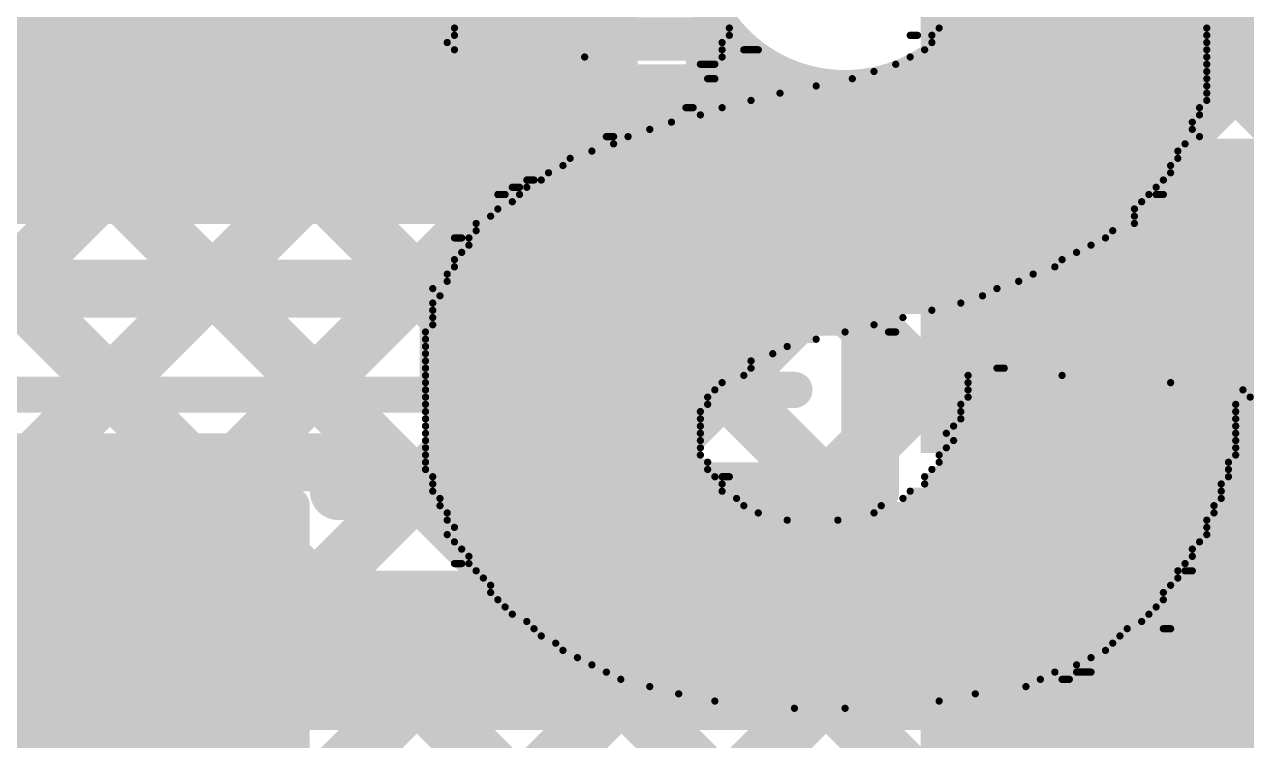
# Model space of a CAD drawing. Header units: millimetres. Extents: x -0.64 to 2.98, y -0.65 to 2.86.
# Drawn here: x 0.7016 to 0.8705, y 1.9015 to 2.0005 of the extents above; entities that cross this region are included whole.
import ezdxf

# ---------------------------------------------------------------- set-up
doc = ezdxf.new("R2010")
doc.units = ezdxf.units.MM
doc.header["$MEASUREMENT"] = 0
for name, color, linetype in [('BottomLayer', 5, 'Continuous'), ('BottomOverlay', 54, 'Continuous'), ('Mechanical2', 216, 'Continuous'), ('TopLayer', 1, 'Continuous'), ('TopOverlay', 2, 'Continuous'), ('TopPaste', 8, 'Continuous'), ('TopSolder', 216, 'Continuous')]:
    doc.layers.add(name, color=color, linetype=linetype)

# ---------------------------------------------------------------- blocks, each defined once
blk = doc.blocks.new('SOLDER_BRIDGE_258')
at = {"layer": 'TopLayer'}
for points in [[(-0.045, -0.0175), (-0.045, 0.0175), (-0.015, 0.0175), (-0.015, -0.0175)], [(0.015, -0.0175), (0.015, 0.0175), (0.045, 0.0175), (0.045, -0.0175)]]:
    blk.add_hatch(color=1, dxfattribs=at).paths.add_polyline_path(points)
at = {"layer": 'TopPaste'}
for points in [[(-0.045, -0.0175), (-0.045, 0.0175), (-0.015, 0.0175), (-0.015, -0.0175)], [(0.015, -0.0175), (0.015, 0.0175), (0.045, 0.0175), (0.045, -0.0175)]]:
    blk.add_hatch(color=8, dxfattribs=at).paths.add_polyline_path(points)
at = {"layer": 'TopSolder'}
for points in [[(-0.049, -0.0215), (-0.049, 0.0215), (-0.011, 0.0215), (-0.011, -0.0215)], [(0.011, -0.0215), (0.011, 0.0215), (0.049, 0.0215), (0.049, -0.0215)]]:
    blk.add_hatch(color=216, dxfattribs=at).paths.add_polyline_path(points)
at = {"layer": 'TopOverlay', "const_width": 0.005}
for points in [[(-0.05, 0.022), (-0.05, -0.022)], [(-0.05, 0.022), (0.05, 0.022)], [(0.05, 0.022), (0.05, -0.022)], [(-0.05, -0.022), (0.05, -0.022)]]:
    blk.add_lwpolyline(points, dxfattribs=at)
at = {"layer": 'TopOverlay', "const_width": 0.0025}
for points in [[(-0.05125, 0.022, 1), (-0.04875, 0.022, 1)], [(-0.05125, 0.022, 1), (-0.04875, 0.022, 1)], [(0.04875, 0.022, 1), (0.05125, 0.022, 1)], [(0.04875, 0.022, 1), (0.05125, 0.022, 1)], [(-0.05125, -0.022, 1), (-0.04875, -0.022, 1)], [(-0.05125, -0.022, 1), (-0.04875, -0.022, 1)], [(0.04875, -0.022, 1), (0.05125, -0.022, 1)], [(0.04875, -0.022, 1), (0.05125, -0.022, 1)]]:
    blk.add_lwpolyline(points, format="xyb", close=True, dxfattribs=at)
blk = doc.blocks.new('ESP32_WROVER_E_N8R8_292')
at = {"layer": 'TopLayer'}
for points in [[(-0.37402, -0.08228), (-0.31496, -0.08228), (-0.31496, -0.11772), (-0.37402, -0.11772)], [(-0.37402, -0.13228), (-0.31496, -0.13228), (-0.31496, -0.16772), (-0.37402, -0.16772)], [(-0.37402, -0.18228), (-0.31496, -0.18228), (-0.31496, -0.21772), (-0.37402, -0.21772)]]:
    blk.add_hatch(color=1, dxfattribs=at).paths.add_polyline_path(points)
at = {"layer": 'TopPaste'}
for points in [[(-0.37402, -0.08228), (-0.31496, -0.08228), (-0.31496, -0.11772), (-0.37402, -0.11772)], [(-0.37402, -0.13228), (-0.31496, -0.13228), (-0.31496, -0.16772), (-0.37402, -0.16772)], [(-0.37402, -0.18228), (-0.31496, -0.18228), (-0.31496, -0.21772), (-0.37402, -0.21772)]]:
    blk.add_hatch(color=8, dxfattribs=at).paths.add_polyline_path(points)
at = {"layer": 'TopSolder'}
for points in [[(-0.37802, -0.07828), (-0.31096, -0.07828), (-0.31096, -0.12172), (-0.37802, -0.12172)], [(-0.37802, -0.12828), (-0.31096, -0.12828), (-0.31096, -0.17172), (-0.37802, -0.17172)], [(-0.37802, -0.17828), (-0.31096, -0.17828), (-0.31096, -0.22172), (-0.37802, -0.22172)]]:
    blk.add_hatch(color=216, dxfattribs=at).paths.add_polyline_path(points)
blk = doc.blocks.new('CASE_D_360')
at = {"layer": 'TopLayer'}
blk.add_hatch(color=1, dxfattribs=at).paths.add_polyline_path([(-0.16732, 0.05709), (-0.07283, 0.05709), (-0.07283, -0.05709), (-0.16732, -0.05709)])
at = {"layer": 'TopPaste'}
blk.add_hatch(color=8, dxfattribs=at).paths.add_polyline_path([(-0.16732, 0.05709), (-0.07283, 0.05709), (-0.07283, -0.05709), (-0.16732, -0.05709)])
at = {"layer": 'TopSolder'}
blk.add_hatch(color=216, dxfattribs=at).paths.add_polyline_path([(-0.17132, 0.06109), (-0.06883, 0.06109), (-0.06883, -0.06109), (-0.17132, -0.06109)])
at = {"layer": 'TopOverlay', "const_width": 0.005}
for points in [[(-0.177, 0.099), (-0.177, 0.07)], [(-0.16, 0.084), (-0.193, 0.084)], [(0.1437, 0.08465), (-0.1437, 0.08465)], [(-0.1437, 0.08465), (-0.1437, 0.0673)]]:
    blk.add_lwpolyline(points, dxfattribs=at)
at = {"layer": 'TopOverlay', "const_width": 0.0025}
for points in [[(-0.17825, 0.099, 1), (-0.17575, 0.099, 1)], [(-0.19425, 0.084, 1), (-0.19175, 0.084, 1)], [(-0.16125, 0.084, 1), (-0.15875, 0.084, 1)], [(-0.14495, 0.08465, 1), (-0.14245, 0.08465, 1)], [(-0.14495, 0.08465, 1), (-0.14245, 0.08465, 1)], [(-0.17825, 0.07, 1), (-0.17575, 0.07, 1)], [(-0.14495, 0.0673, 1), (-0.14245, 0.0673, 1)]]:
    blk.add_lwpolyline(points, format="xyb", close=True, dxfattribs=at)

msp = doc.modelspace()

# ---------------------------------------------------------------- hatches: boundary and pattern name
at = {"layer": 'TopLayer'}
msp.add_hatch(color=1, dxfattribs=at).paths.add_polyline_path([(0.689, 1.975), (0.786, 1.975), (0.786, 2.531), (0.689, 2.531)])

# ---------------------------------------------------------------- linework, layer by layer
at = {"layer": 'BottomLayer'}
for points, const_width in [([(0.64702, 2.21491), (1.02993, 1.832)], 0.008), ([(0.682, 1.83433), (1.05878, 2.21111)], 0.008), ([(0.70641, 1.83046), (1.07292, 2.19697)], 0.008), ([(0.73624, 1.832), (1.08706, 2.18282)], 0.008), ([(0.76452, 1.832), (1.1012, 2.16868)], 0.008), ([(0.79281, 1.832), (1.11535, 2.15454)], 0.008), ([(0.66, 1.976), (0.697, 2.013)], 0.022), ([(0.8337, 1.99994), (1.00165, 1.832)], 0.008), ([(0.682, 1.96689), (0.70611, 1.991)], 0.008), ([(0.682, 1.8909), (0.7821, 1.991)], 0.008), ([(0.682, 1.91918), (0.75382, 1.991)], 0.008), ([(0.682, 1.86262), (0.81011, 1.99072)], 0.008), ([(0.68278, 1.94825), (0.72553, 1.991)], 0.008), ([(0.70611, 1.991), (0.80897, 1.991)], 0.008), ([(0.72951, 1.991), (0.88851, 1.832)], 0.008), ([(0.75779, 1.991), (0.91679, 1.832)], 0.008), ([(0.78608, 1.991), (0.94508, 1.832)], 0.008), ([(0.81517, 1.99019), (0.97336, 1.832)], 0.008), ([(0.70367, 1.98856), (0.86022, 1.832)], 0.008), ([(0.68953, 1.97441), (0.83194, 1.832)], 0.008), ([(0.682, 1.95366), (0.80366, 1.832)], 0.008), ([(0.682, 1.92537), (0.77537, 1.832)], 0.008)]:
    msp.add_lwpolyline(points, dxfattribs=dict(at, const_width=const_width))
at = {"layer": 'BottomLayer', "const_width": 0.008}
msp.add_lwpolyline([(0.83781, 2.013, -0.494904), (0.80897, 1.991)], format="xyb", dxfattribs=at)
at = {"layer": 'BottomLayer', "const_width": 0.004}
for points in [[(0.8317, 1.99994, 1), (0.8357, 1.99994, 1)], [(0.70411, 1.991, 1), (0.70811, 1.991, 1)], [(0.70411, 1.991, 1), (0.70811, 1.991, 1)], [(0.72353, 1.991, 1), (0.72753, 1.991, 1)], [(0.72751, 1.991, 1), (0.73151, 1.991, 1)], [(0.75182, 1.991, 1), (0.75582, 1.991, 1)], [(0.75579, 1.991, 1), (0.75979, 1.991, 1)], [(0.7801, 1.991, 1), (0.7841, 1.991, 1)], [(0.78408, 1.991, 1), (0.78808, 1.991, 1)], [(0.80697, 1.991, 1), (0.81097, 1.991, 1)], [(0.80697, 1.991, 1), (0.81097, 1.991, 1)], [(0.80811, 1.99072, 1), (0.81211, 1.99072, 1)], [(0.81317, 1.99019, 1), (0.81717, 1.99019, 1)], [(0.70167, 1.98856, 1), (0.70567, 1.98856, 1)]]:
    msp.add_lwpolyline(points, format="xyb", close=True, dxfattribs=at)
at = {"layer": 'BottomOverlay', "const_width": 0.001}
for points in [[(0.761, 2.001), (0.799, 2.001)], [(0.761, 2), (0.799, 2)], [(0.828, 2), (0.865, 2)], [(0.829, 2.001), (0.865, 2.001)], [(0.761, 1.999), (0.799, 1.999)], [(0.824, 1.999), (0.825, 1.999)], [(0.827, 1.999), (0.865, 1.999)], [(0.76, 1.998), (0.798, 1.998)], [(0.761, 1.997), (0.798, 1.997)], [(0.801, 1.997), (0.803, 1.997)], [(0.826, 1.997), (0.865, 1.997)], [(0.827, 1.998), (0.865, 1.998)], [(0.779, 1.996), (0.798, 1.996)], [(0.795, 1.995), (0.797, 1.995)], [(0.822, 1.995), (0.865, 1.995)], [(0.824, 1.996), (0.865, 1.996)], [(0.819, 1.994), (0.865, 1.994)], [(0.796, 1.993), (0.797, 1.993)], [(0.811, 1.992), (0.865, 1.992)], [(0.816, 1.993), (0.865, 1.993)], [(0.802, 1.99), (0.865, 1.99)], [(0.806, 1.991), (0.865, 1.991)], [(0.793, 1.989), (0.794, 1.989)], [(0.795, 1.988), (0.864, 1.988)], [(0.798, 1.989), (0.864, 1.989)], [(0.791, 1.987), (0.863, 1.987)], [(0.782, 1.985), (0.783, 1.985)], [(0.785, 1.985), (0.864, 1.985)], [(0.788, 1.986), (0.863, 1.986)], [(0.78, 1.983), (0.861, 1.983)], [(0.783, 1.984), (0.862, 1.984)], [(0.777, 1.982), (0.861, 1.982)], [(0.774, 1.98), (0.86, 1.98)], [(0.776, 1.981), (0.86, 1.981)], [(0.769, 1.978), (0.77, 1.978)], [(0.771, 1.979), (0.772, 1.979)], [(0.771, 1.978), (0.858, 1.978)], [(0.773, 1.979), (0.859, 1.979)], [(0.767, 1.977), (0.768, 1.977)], [(0.77, 1.977), (0.857, 1.977)], [(0.858, 1.977), (0.859, 1.977)], [(0.767, 1.975), (0.855, 1.975)], [(0.769, 1.976), (0.856, 1.976)], [(0.764, 1.973), (0.855, 1.973)], [(0.766, 1.974), (0.855, 1.974)], [(0.764, 1.972), (0.852, 1.972)], [(0.761, 1.971), (0.762, 1.971)], [(0.763, 1.971), (0.851, 1.971)], [(0.763, 1.97), (0.849, 1.97)], [(0.761, 1.968), (0.845, 1.968)], [(0.762, 1.969), (0.847, 1.969)], [(0.761, 1.967), (0.844, 1.967)], [(0.76, 1.966), (0.841, 1.966)], [(0.76, 1.965), (0.839, 1.965)], [(0.758, 1.964), (0.836, 1.964)], [(0.759, 1.963), (0.834, 1.963)], [(0.758, 1.962), (0.831, 1.962)], [(0.758, 1.961), (0.827, 1.961)], [(0.758, 1.96), (0.823, 1.96)], [(0.757, 1.958), (0.815, 1.958)], [(0.758, 1.959), (0.819, 1.959)], [(0.821, 1.958), (0.822, 1.958)], [(0.757, 1.957), (0.811, 1.957)], [(0.757, 1.956), (0.807, 1.956)], [(0.757, 1.955), (0.805, 1.955)], [(0.757, 1.954), (0.802, 1.954)], [(0.757, 1.953), (0.802, 1.953)], [(0.836, 1.953), (0.837, 1.953)], [(0.757, 1.952), (0.801, 1.952)], [(0.757, 1.951), (0.798, 1.951)], [(0.832, 1.952), (0.845, 1.952)], [(0.832, 1.951), (0.86, 1.951)], [(0.757, 1.95), (0.797, 1.95)], [(0.832, 1.95), (0.87, 1.95)], [(0.757, 1.949), (0.796, 1.949)], [(0.757, 1.948), (0.796, 1.948)], [(0.831, 1.948), (0.869, 1.948)], [(0.832, 1.949), (0.871, 1.949)], [(0.757, 1.947), (0.795, 1.947)], [(0.757, 1.946), (0.795, 1.946)], [(0.831, 1.947), (0.869, 1.947)], [(0.831, 1.946), (0.869, 1.946)], [(0.757, 1.945), (0.795, 1.945)], [(0.83, 1.945), (0.869, 1.945)], [(0.757, 1.944), (0.795, 1.944)], [(0.757, 1.943), (0.795, 1.943)], [(0.829, 1.944), (0.869, 1.944)], [(0.83, 1.943), (0.869, 1.943)], [(0.757, 1.942), (0.795, 1.942)], [(0.757, 1.941), (0.795, 1.941)], [(0.828, 1.941), (0.869, 1.941)], [(0.829, 1.942), (0.869, 1.942)], [(0.757, 1.94), (0.796, 1.94)], [(0.757, 1.939), (0.796, 1.939)], [(0.827, 1.939), (0.868, 1.939)], [(0.828, 1.94), (0.868, 1.94)], [(0.758, 1.938), (0.797, 1.938)], [(0.798, 1.938), (0.799, 1.938)], [(0.826, 1.938), (0.868, 1.938)], [(0.758, 1.937), (0.798, 1.937)], [(0.758, 1.936), (0.798, 1.936)], [(0.824, 1.936), (0.867, 1.936)], [(0.826, 1.937), (0.867, 1.937)], [(0.759, 1.935), (0.8, 1.935)], [(0.759, 1.934), (0.801, 1.934)], [(0.82, 1.934), (0.866, 1.934)], [(0.823, 1.935), (0.867, 1.935)], [(0.76, 1.933), (0.803, 1.933)], [(0.819, 1.933), (0.866, 1.933)], [(0.76, 1.932), (0.807, 1.932)], [(0.761, 1.931), (0.865, 1.931)], [(0.814, 1.932), (0.865, 1.932)], [(0.76, 1.93), (0.865, 1.93)], [(0.761, 1.929), (0.864, 1.929)], [(0.762, 1.928), (0.863, 1.928)], [(0.761, 1.926), (0.762, 1.926)], [(0.763, 1.927), (0.863, 1.927)], [(0.763, 1.926), (0.862, 1.926)], [(0.764, 1.925), (0.861, 1.925)], [(0.765, 1.924), (0.861, 1.924)], [(0.862, 1.925), (0.863, 1.925)], [(0.766, 1.923), (0.86, 1.923)], [(0.766, 1.922), (0.859, 1.922)], [(0.767, 1.921), (0.859, 1.921)], [(0.768, 1.92), (0.858, 1.92)], [(0.769, 1.919), (0.857, 1.919)], [(0.771, 1.918), (0.856, 1.918)], [(0.772, 1.917), (0.854, 1.917)], [(0.773, 1.916), (0.853, 1.916)], [(0.859, 1.917), (0.86, 1.917)], [(0.775, 1.915), (0.852, 1.915)], [(0.776, 1.914), (0.851, 1.914)], [(0.778, 1.913), (0.849, 1.913)], [(0.78, 1.912), (0.847, 1.912)], [(0.782, 1.911), (0.844, 1.911)], [(0.847, 1.911), (0.849, 1.911)], [(0.784, 1.91), (0.842, 1.91)], [(0.788, 1.909), (0.84, 1.909)], [(0.845, 1.91), (0.846, 1.91)], [(0.792, 1.908), (0.833, 1.908)], [(0.797, 1.907), (0.828, 1.907)], [(0.808, 1.906), (0.815, 1.906)]]:
    msp.add_lwpolyline(points, dxfattribs=at)
at = {"layer": 'BottomOverlay', "const_width": 0.0005}
for points in [[(0.76075, 2, 1), (0.76125, 2, 1)], [(0.79875, 2, 1), (0.79925, 2, 1)], [(0.82775, 2, 1), (0.82825, 2, 1)], [(0.86475, 2, 1), (0.86525, 2, 1)], [(0.76075, 1.999, 1), (0.76125, 1.999, 1)], [(0.79875, 1.999, 1), (0.79925, 1.999, 1)], [(0.82375, 1.999, 1), (0.82425, 1.999, 1)], [(0.82475, 1.999, 1), (0.82525, 1.999, 1)], [(0.82675, 1.999, 1), (0.82725, 1.999, 1)], [(0.86475, 1.999, 1), (0.86525, 1.999, 1)], [(0.75975, 1.998, 1), (0.76025, 1.998, 1)], [(0.76075, 1.997, 1), (0.76125, 1.997, 1)], [(0.79775, 1.998, 1), (0.79825, 1.998, 1)], [(0.79775, 1.997, 1), (0.79825, 1.997, 1)], [(0.80075, 1.997, 1), (0.80125, 1.997, 1)], [(0.80275, 1.997, 1), (0.80325, 1.997, 1)], [(0.82575, 1.997, 1), (0.82625, 1.997, 1)], [(0.82675, 1.998, 1), (0.82725, 1.998, 1)], [(0.86475, 1.998, 1), (0.86525, 1.998, 1)], [(0.86475, 1.997, 1), (0.86525, 1.997, 1)], [(0.77875, 1.996, 1), (0.77925, 1.996, 1)], [(0.79475, 1.995, 1), (0.79525, 1.995, 1)], [(0.79675, 1.995, 1), (0.79725, 1.995, 1)], [(0.79775, 1.996, 1), (0.79825, 1.996, 1)], [(0.82175, 1.995, 1), (0.82225, 1.995, 1)], [(0.82375, 1.996, 1), (0.82425, 1.996, 1)], [(0.86475, 1.996, 1), (0.86525, 1.996, 1)], [(0.86475, 1.995, 1), (0.86525, 1.995, 1)], [(0.81875, 1.994, 1), (0.81925, 1.994, 1)], [(0.86475, 1.994, 1), (0.86525, 1.994, 1)], [(0.79575, 1.993, 1), (0.79625, 1.993, 1)], [(0.79675, 1.993, 1), (0.79725, 1.993, 1)], [(0.81075, 1.992, 1), (0.81125, 1.992, 1)], [(0.81575, 1.993, 1), (0.81625, 1.993, 1)], [(0.86475, 1.993, 1), (0.86525, 1.993, 1)], [(0.86475, 1.992, 1), (0.86525, 1.992, 1)], [(0.80175, 1.99, 1), (0.80225, 1.99, 1)], [(0.80575, 1.991, 1), (0.80625, 1.991, 1)], [(0.86475, 1.991, 1), (0.86525, 1.991, 1)], [(0.86475, 1.99, 1), (0.86525, 1.99, 1)], [(0.79275, 1.989, 1), (0.79325, 1.989, 1)], [(0.79375, 1.989, 1), (0.79425, 1.989, 1)], [(0.79475, 1.988, 1), (0.79525, 1.988, 1)], [(0.79775, 1.989, 1), (0.79825, 1.989, 1)], [(0.86375, 1.989, 1), (0.86425, 1.989, 1)], [(0.86375, 1.988, 1), (0.86425, 1.988, 1)], [(0.79075, 1.987, 1), (0.79125, 1.987, 1)], [(0.86275, 1.987, 1), (0.86325, 1.987, 1)], [(0.78175, 1.985, 1), (0.78225, 1.985, 1)], [(0.78275, 1.985, 1), (0.78325, 1.985, 1)], [(0.78475, 1.985, 1), (0.78525, 1.985, 1)], [(0.78775, 1.986, 1), (0.78825, 1.986, 1)], [(0.86275, 1.986, 1), (0.86325, 1.986, 1)], [(0.86375, 1.985, 1), (0.86425, 1.985, 1)], [(0.77975, 1.983, 1), (0.78025, 1.983, 1)], [(0.78275, 1.984, 1), (0.78325, 1.984, 1)], [(0.86075, 1.983, 1), (0.86125, 1.983, 1)], [(0.86175, 1.984, 1), (0.86225, 1.984, 1)], [(0.77675, 1.982, 1), (0.77725, 1.982, 1)], [(0.86075, 1.982, 1), (0.86125, 1.982, 1)], [(0.77375, 1.98, 1), (0.77425, 1.98, 1)], [(0.77575, 1.981, 1), (0.77625, 1.981, 1)], [(0.85975, 1.981, 1), (0.86025, 1.981, 1)], [(0.85975, 1.98, 1), (0.86025, 1.98, 1)], [(0.76875, 1.978, 1), (0.76925, 1.978, 1)], [(0.76975, 1.978, 1), (0.77025, 1.978, 1)], [(0.77075, 1.979, 1), (0.77125, 1.979, 1)], [(0.77075, 1.978, 1), (0.77125, 1.978, 1)], [(0.77175, 1.979, 1), (0.77225, 1.979, 1)], [(0.77275, 1.979, 1), (0.77325, 1.979, 1)], [(0.85775, 1.978, 1), (0.85825, 1.978, 1)], [(0.85875, 1.979, 1), (0.85925, 1.979, 1)], [(0.76675, 1.977, 1), (0.76725, 1.977, 1)], [(0.76775, 1.977, 1), (0.76825, 1.977, 1)], [(0.76975, 1.977, 1), (0.77025, 1.977, 1)], [(0.85675, 1.977, 1), (0.85725, 1.977, 1)], [(0.85775, 1.977, 1), (0.85825, 1.977, 1)], [(0.85875, 1.977, 1), (0.85925, 1.977, 1)], [(0.76675, 1.975, 1), (0.76725, 1.975, 1)], [(0.76875, 1.976, 1), (0.76925, 1.976, 1)], [(0.85475, 1.975, 1), (0.85525, 1.975, 1)], [(0.85575, 1.976, 1), (0.85625, 1.976, 1)], [(0.76375, 1.973, 1), (0.76425, 1.973, 1)], [(0.76575, 1.974, 1), (0.76625, 1.974, 1)], [(0.85475, 1.974, 1), (0.85525, 1.974, 1)], [(0.85475, 1.973, 1), (0.85525, 1.973, 1)], [(0.76375, 1.972, 1), (0.76425, 1.972, 1)], [(0.85175, 1.972, 1), (0.85225, 1.972, 1)], [(0.76075, 1.971, 1), (0.76125, 1.971, 1)], [(0.76175, 1.971, 1), (0.76225, 1.971, 1)], [(0.76275, 1.971, 1), (0.76325, 1.971, 1)], [(0.76275, 1.97, 1), (0.76325, 1.97, 1)], [(0.84875, 1.97, 1), (0.84925, 1.97, 1)], [(0.85075, 1.971, 1), (0.85125, 1.971, 1)], [(0.76075, 1.968, 1), (0.76125, 1.968, 1)], [(0.76175, 1.969, 1), (0.76225, 1.969, 1)], [(0.84475, 1.968, 1), (0.84525, 1.968, 1)], [(0.84675, 1.969, 1), (0.84725, 1.969, 1)], [(0.76075, 1.967, 1), (0.76125, 1.967, 1)], [(0.84375, 1.967, 1), (0.84425, 1.967, 1)], [(0.75975, 1.966, 1), (0.76025, 1.966, 1)], [(0.75975, 1.965, 1), (0.76025, 1.965, 1)], [(0.83875, 1.965, 1), (0.83925, 1.965, 1)], [(0.84075, 1.966, 1), (0.84125, 1.966, 1)], [(0.75775, 1.964, 1), (0.75825, 1.964, 1)], [(0.75875, 1.963, 1), (0.75925, 1.963, 1)], [(0.83375, 1.963, 1), (0.83425, 1.963, 1)], [(0.83575, 1.964, 1), (0.83625, 1.964, 1)], [(0.75775, 1.962, 1), (0.75825, 1.962, 1)], [(0.75775, 1.961, 1), (0.75825, 1.961, 1)], [(0.82675, 1.961, 1), (0.82725, 1.961, 1)], [(0.83075, 1.962, 1), (0.83125, 1.962, 1)], [(0.75775, 1.96, 1), (0.75825, 1.96, 1)], [(0.82275, 1.96, 1), (0.82325, 1.96, 1)], [(0.75675, 1.958, 1), (0.75725, 1.958, 1)], [(0.75775, 1.959, 1), (0.75825, 1.959, 1)], [(0.81475, 1.958, 1), (0.81525, 1.958, 1)], [(0.81875, 1.959, 1), (0.81925, 1.959, 1)], [(0.82075, 1.958, 1), (0.82125, 1.958, 1)], [(0.82175, 1.958, 1), (0.82225, 1.958, 1)], [(0.75675, 1.957, 1), (0.75725, 1.957, 1)], [(0.75675, 1.956, 1), (0.75725, 1.956, 1)], [(0.80675, 1.956, 1), (0.80725, 1.956, 1)], [(0.81075, 1.957, 1), (0.81125, 1.957, 1)], [(0.75675, 1.955, 1), (0.75725, 1.955, 1)], [(0.80475, 1.955, 1), (0.80525, 1.955, 1)], [(0.75675, 1.954, 1), (0.75725, 1.954, 1)], [(0.75675, 1.953, 1), (0.75725, 1.953, 1)], [(0.80175, 1.954, 1), (0.80225, 1.954, 1)], [(0.80175, 1.953, 1), (0.80225, 1.953, 1)], [(0.83575, 1.953, 1), (0.83625, 1.953, 1)], [(0.83675, 1.953, 1), (0.83725, 1.953, 1)], [(0.75675, 1.952, 1), (0.75725, 1.952, 1)], [(0.75675, 1.951, 1), (0.75725, 1.951, 1)], [(0.79775, 1.951, 1), (0.79825, 1.951, 1)], [(0.80075, 1.952, 1), (0.80125, 1.952, 1)], [(0.83175, 1.952, 1), (0.83225, 1.952, 1)], [(0.83175, 1.951, 1), (0.83225, 1.951, 1)], [(0.84475, 1.952, 1), (0.84525, 1.952, 1)], [(0.85975, 1.951, 1), (0.86025, 1.951, 1)], [(0.75675, 1.95, 1), (0.75725, 1.95, 1)], [(0.79675, 1.95, 1), (0.79725, 1.95, 1)], [(0.83175, 1.95, 1), (0.83225, 1.95, 1)], [(0.86975, 1.95, 1), (0.87025, 1.95, 1)], [(0.75675, 1.949, 1), (0.75725, 1.949, 1)], [(0.75675, 1.948, 1), (0.75725, 1.948, 1)], [(0.79575, 1.949, 1), (0.79625, 1.949, 1)], [(0.79575, 1.948, 1), (0.79625, 1.948, 1)], [(0.83075, 1.948, 1), (0.83125, 1.948, 1)], [(0.83175, 1.949, 1), (0.83225, 1.949, 1)], [(0.86875, 1.948, 1), (0.86925, 1.948, 1)], [(0.87075, 1.949, 1), (0.87125, 1.949, 1)], [(0.75675, 1.947, 1), (0.75725, 1.947, 1)], [(0.75675, 1.946, 1), (0.75725, 1.946, 1)], [(0.79475, 1.947, 1), (0.79525, 1.947, 1)], [(0.79475, 1.946, 1), (0.79525, 1.946, 1)], [(0.83075, 1.947, 1), (0.83125, 1.947, 1)], [(0.83075, 1.946, 1), (0.83125, 1.946, 1)], [(0.86875, 1.947, 1), (0.86925, 1.947, 1)], [(0.86875, 1.946, 1), (0.86925, 1.946, 1)], [(0.75675, 1.945, 1), (0.75725, 1.945, 1)], [(0.79475, 1.945, 1), (0.79525, 1.945, 1)], [(0.82975, 1.945, 1), (0.83025, 1.945, 1)], [(0.86875, 1.945, 1), (0.86925, 1.945, 1)], [(0.75675, 1.944, 1), (0.75725, 1.944, 1)], [(0.75675, 1.943, 1), (0.75725, 1.943, 1)], [(0.79475, 1.944, 1), (0.79525, 1.944, 1)], [(0.79475, 1.943, 1), (0.79525, 1.943, 1)], [(0.82875, 1.944, 1), (0.82925, 1.944, 1)], [(0.82975, 1.943, 1), (0.83025, 1.943, 1)], [(0.86875, 1.944, 1), (0.86925, 1.944, 1)], [(0.86875, 1.943, 1), (0.86925, 1.943, 1)], [(0.75675, 1.942, 1), (0.75725, 1.942, 1)], [(0.75675, 1.941, 1), (0.75725, 1.941, 1)], [(0.79475, 1.942, 1), (0.79525, 1.942, 1)], [(0.79475, 1.941, 1), (0.79525, 1.941, 1)], [(0.82775, 1.941, 1), (0.82825, 1.941, 1)], [(0.82875, 1.942, 1), (0.82925, 1.942, 1)], [(0.86875, 1.942, 1), (0.86925, 1.942, 1)], [(0.86875, 1.941, 1), (0.86925, 1.941, 1)], [(0.75675, 1.94, 1), (0.75725, 1.94, 1)], [(0.75675, 1.939, 1), (0.75725, 1.939, 1)], [(0.79575, 1.94, 1), (0.79625, 1.94, 1)], [(0.79575, 1.939, 1), (0.79625, 1.939, 1)], [(0.82675, 1.939, 1), (0.82725, 1.939, 1)], [(0.82775, 1.94, 1), (0.82825, 1.94, 1)], [(0.86775, 1.94, 1), (0.86825, 1.94, 1)], [(0.86775, 1.939, 1), (0.86825, 1.939, 1)], [(0.75775, 1.938, 1), (0.75825, 1.938, 1)], [(0.79675, 1.938, 1), (0.79725, 1.938, 1)], [(0.79775, 1.938, 1), (0.79825, 1.938, 1)], [(0.79875, 1.938, 1), (0.79925, 1.938, 1)], [(0.82575, 1.938, 1), (0.82625, 1.938, 1)], [(0.86775, 1.938, 1), (0.86825, 1.938, 1)], [(0.75775, 1.937, 1), (0.75825, 1.937, 1)], [(0.75775, 1.936, 1), (0.75825, 1.936, 1)], [(0.79775, 1.937, 1), (0.79825, 1.937, 1)], [(0.79775, 1.936, 1), (0.79825, 1.936, 1)], [(0.82375, 1.936, 1), (0.82425, 1.936, 1)], [(0.82575, 1.937, 1), (0.82625, 1.937, 1)], [(0.86675, 1.937, 1), (0.86725, 1.937, 1)], [(0.86675, 1.936, 1), (0.86725, 1.936, 1)], [(0.75875, 1.935, 1), (0.75925, 1.935, 1)], [(0.75875, 1.934, 1), (0.75925, 1.934, 1)], [(0.79975, 1.935, 1), (0.80025, 1.935, 1)], [(0.80075, 1.934, 1), (0.80125, 1.934, 1)], [(0.81975, 1.934, 1), (0.82025, 1.934, 1)], [(0.82275, 1.935, 1), (0.82325, 1.935, 1)], [(0.86575, 1.934, 1), (0.86625, 1.934, 1)], [(0.86675, 1.935, 1), (0.86725, 1.935, 1)], [(0.75975, 1.933, 1), (0.76025, 1.933, 1)], [(0.80275, 1.933, 1), (0.80325, 1.933, 1)], [(0.81875, 1.933, 1), (0.81925, 1.933, 1)], [(0.86575, 1.933, 1), (0.86625, 1.933, 1)], [(0.75975, 1.932, 1), (0.76025, 1.932, 1)], [(0.76075, 1.931, 1), (0.76125, 1.931, 1)], [(0.80675, 1.932, 1), (0.80725, 1.932, 1)], [(0.81375, 1.932, 1), (0.81425, 1.932, 1)], [(0.86475, 1.932, 1), (0.86525, 1.932, 1)], [(0.86475, 1.931, 1), (0.86525, 1.931, 1)], [(0.75975, 1.93, 1), (0.76025, 1.93, 1)], [(0.76075, 1.929, 1), (0.76125, 1.929, 1)], [(0.86375, 1.929, 1), (0.86425, 1.929, 1)], [(0.86475, 1.93, 1), (0.86525, 1.93, 1)], [(0.76175, 1.928, 1), (0.76225, 1.928, 1)], [(0.86275, 1.928, 1), (0.86325, 1.928, 1)], [(0.76075, 1.926, 1), (0.76125, 1.926, 1)], [(0.76175, 1.926, 1), (0.76225, 1.926, 1)], [(0.76275, 1.927, 1), (0.76325, 1.927, 1)], [(0.76275, 1.926, 1), (0.76325, 1.926, 1)], [(0.86175, 1.926, 1), (0.86225, 1.926, 1)], [(0.86275, 1.927, 1), (0.86325, 1.927, 1)], [(0.76375, 1.925, 1), (0.76425, 1.925, 1)], [(0.76475, 1.924, 1), (0.76525, 1.924, 1)], [(0.86075, 1.925, 1), (0.86125, 1.925, 1)], [(0.86075, 1.924, 1), (0.86125, 1.924, 1)], [(0.86175, 1.925, 1), (0.86225, 1.925, 1)], [(0.86275, 1.925, 1), (0.86325, 1.925, 1)], [(0.76575, 1.923, 1), (0.76625, 1.923, 1)], [(0.85975, 1.923, 1), (0.86025, 1.923, 1)], [(0.76575, 1.922, 1), (0.76625, 1.922, 1)], [(0.76675, 1.921, 1), (0.76725, 1.921, 1)], [(0.85875, 1.922, 1), (0.85925, 1.922, 1)], [(0.85875, 1.921, 1), (0.85925, 1.921, 1)], [(0.76775, 1.92, 1), (0.76825, 1.92, 1)], [(0.76875, 1.919, 1), (0.76925, 1.919, 1)], [(0.85675, 1.919, 1), (0.85725, 1.919, 1)], [(0.85775, 1.92, 1), (0.85825, 1.92, 1)], [(0.77075, 1.918, 1), (0.77125, 1.918, 1)], [(0.85575, 1.918, 1), (0.85625, 1.918, 1)], [(0.77175, 1.917, 1), (0.77225, 1.917, 1)], [(0.77275, 1.916, 1), (0.77325, 1.916, 1)], [(0.85275, 1.916, 1), (0.85325, 1.916, 1)], [(0.85375, 1.917, 1), (0.85425, 1.917, 1)], [(0.85875, 1.917, 1), (0.85925, 1.917, 1)], [(0.85975, 1.917, 1), (0.86025, 1.917, 1)], [(0.77475, 1.915, 1), (0.77525, 1.915, 1)], [(0.77575, 1.914, 1), (0.77625, 1.914, 1)], [(0.85075, 1.914, 1), (0.85125, 1.914, 1)], [(0.85175, 1.915, 1), (0.85225, 1.915, 1)], [(0.77775, 1.913, 1), (0.77825, 1.913, 1)], [(0.77975, 1.912, 1), (0.78025, 1.912, 1)], [(0.84675, 1.912, 1), (0.84725, 1.912, 1)], [(0.84875, 1.913, 1), (0.84925, 1.913, 1)], [(0.78175, 1.911, 1), (0.78225, 1.911, 1)], [(0.84375, 1.911, 1), (0.84425, 1.911, 1)], [(0.84675, 1.911, 1), (0.84725, 1.911, 1)], [(0.84875, 1.911, 1), (0.84925, 1.911, 1)], [(0.78375, 1.91, 1), (0.78425, 1.91, 1)], [(0.78775, 1.909, 1), (0.78825, 1.909, 1)], [(0.83975, 1.909, 1), (0.84025, 1.909, 1)], [(0.84175, 1.91, 1), (0.84225, 1.91, 1)], [(0.84475, 1.91, 1), (0.84525, 1.91, 1)], [(0.84575, 1.91, 1), (0.84625, 1.91, 1)], [(0.79175, 1.908, 1), (0.79225, 1.908, 1)], [(0.79675, 1.907, 1), (0.79725, 1.907, 1)], [(0.82775, 1.907, 1), (0.82825, 1.907, 1)], [(0.83275, 1.908, 1), (0.83325, 1.908, 1)], [(0.80775, 1.906, 1), (0.80825, 1.906, 1)], [(0.81475, 1.906, 1), (0.81525, 1.906, 1)]]:
    msp.add_lwpolyline(points, format="xyb", close=True, dxfattribs=at)
at = {"layer": 'Mechanical2', "const_width": 0.01}
msp.add_lwpolyline([(1.75783, 2.80917, -6.230382), (0.64896, 2.81029)], format="xyb", dxfattribs=at)
at = {"layer": 'TopLayer'}
for points, const_width in [([(0.797, 1.964), (0.797, 1.99899)], 0.008), ([(0.797, 1.97762), (0.81011, 1.99072)], 0.008), ([(0.81847, 1.98428), (0.81847, 1.99045)], 0.008), ([(0.81847, 1.98428), (0.81847, 1.99045)], 0.008), ([(0.81847, 1.94172), (0.81847, 1.98428)], 0.008), ([(0.797, 1.98008), (0.81847, 1.9586)], 0.008), ([(0.78367, 1.936), (0.81847, 1.9708)], 0.008), ([(0.859, 1.963), (0.994, 1.963)], 0.022), ([(0.678, 1.964), (0.797, 1.964)], 0.008), ([(0.68278, 1.94825), (0.69853, 1.964)], 0.008), ([(0.69994, 1.964), (0.72394, 1.94)], 0.008), ([(0.70282, 1.94), (0.72682, 1.964)], 0.008), ([(0.72822, 1.964), (0.75622, 1.936)], 0.008), ([(0.7311, 1.94), (0.7551, 1.964)], 0.008), ([(0.75538, 1.936), (0.78338, 1.964)], 0.008), ([(0.75651, 1.964), (0.78451, 1.936)], 0.008), ([(0.78479, 1.964), (0.81279, 1.936)], 0.008), ([(0.81195, 1.936), (0.81847, 1.94252)], 0.008), ([(0.81847, 1.936), (0.81847, 1.94172)], 0.008), ([(0.81847, 1.936), (0.81847, 1.94172)], 0.008), ([(0.6885, 1.94), (0.745, 1.94)], 0.008), ([(0.745, 1.936), (0.81847, 1.936)], 0.008), ([(0.7165, 1.917), (0.7185, 1.915)], 0.022), ([(0.7165, 1.915), (0.7175, 1.914)], 0.022), ([(0.7175, 1.914), (0.858, 1.914)], 0.022), ([(0.858, 1.914), (0.859, 1.913)], 0.022)]:
    msp.add_lwpolyline(points, dxfattribs=dict(at, const_width=const_width))
for points, const_width in [([(0.795, 1.99899, 1), (0.799, 1.99899, 1)], 0.004), ([(0.795, 1.99899, 1), (0.799, 1.99899, 1)], 0.004), ([(0.80811, 1.99072, 1), (0.81211, 1.99072, 1)], 0.004), ([(0.81647, 1.99045, 1), (0.82047, 1.99045, 1)], 0.004), ([(0.81647, 1.99045, 1), (0.82047, 1.99045, 1)], 0.004), ([(0.81647, 1.99045, 1), (0.82047, 1.99045, 1)], 0.004), ([(0.81647, 1.98428, 1), (0.82047, 1.98428, 1)], 0.004), ([(0.81647, 1.98428, 1), (0.82047, 1.98428, 1)], 0.004), ([(0.81647, 1.98428, 1), (0.82047, 1.98428, 1)], 0.004), ([(0.795, 1.98008, 1), (0.799, 1.98008, 1)], 0.004), ([(0.795, 1.97762, 1), (0.799, 1.97762, 1)], 0.004), ([(0.81647, 1.9708, 1), (0.82047, 1.9708, 1)], 0.004), ([(0.8535, 1.963, 1), (0.8645, 1.963, 1)], 0.011), ([(0.69653, 1.964, 1), (0.70053, 1.964, 1)], 0.004), ([(0.69794, 1.964, 1), (0.70194, 1.964, 1)], 0.004), ([(0.72482, 1.964, 1), (0.72882, 1.964, 1)], 0.004), ([(0.72622, 1.964, 1), (0.73022, 1.964, 1)], 0.004), ([(0.7531, 1.964, 1), (0.7571, 1.964, 1)], 0.004), ([(0.75451, 1.964, 1), (0.75851, 1.964, 1)], 0.004), ([(0.78138, 1.964, 1), (0.78538, 1.964, 1)], 0.004), ([(0.78279, 1.964, 1), (0.78679, 1.964, 1)], 0.004), ([(0.795, 1.964, 1), (0.799, 1.964, 1)], 0.004), ([(0.795, 1.964, 1), (0.799, 1.964, 1)], 0.004), ([(0.81647, 1.9586, 1), (0.82047, 1.9586, 1)], 0.004), ([(0.81647, 1.94252, 1), (0.82047, 1.94252, 1)], 0.004), ([(0.81647, 1.94172, 1), (0.82047, 1.94172, 1)], 0.004), ([(0.81647, 1.94172, 1), (0.82047, 1.94172, 1)], 0.004), ([(0.81647, 1.94172, 1), (0.82047, 1.94172, 1)], 0.004), ([(0.70082, 1.94, 1), (0.70482, 1.94, 1)], 0.004), ([(0.72194, 1.94, 1), (0.72594, 1.94, 1)], 0.004), ([(0.7291, 1.94, 1), (0.7331, 1.94, 1)], 0.004), ([(0.743, 1.94, 1), (0.747, 1.94, 1)], 0.004), ([(0.743, 1.936, 1), (0.747, 1.936, 1)], 0.004), ([(0.75338, 1.936, 1), (0.75738, 1.936, 1)], 0.004), ([(0.75422, 1.936, 1), (0.75822, 1.936, 1)], 0.004), ([(0.78167, 1.936, 1), (0.78567, 1.936, 1)], 0.004), ([(0.78251, 1.936, 1), (0.78651, 1.936, 1)], 0.004), ([(0.80995, 1.936, 1), (0.81395, 1.936, 1)], 0.004), ([(0.81079, 1.936, 1), (0.81479, 1.936, 1)], 0.004), ([(0.81647, 1.936, 1), (0.82047, 1.936, 1)], 0.004), ([(0.81647, 1.936, 1), (0.82047, 1.936, 1)], 0.004), ([(0.81647, 1.936, 1), (0.82047, 1.936, 1)], 0.004), ([(0.711, 1.917, 1), (0.722, 1.917, 1)], 0.011), ([(0.711, 1.915, 1), (0.722, 1.915, 1)], 0.011), ([(0.713, 1.915, 1), (0.724, 1.915, 1)], 0.011), ([(0.712, 1.914, 1), (0.723, 1.914, 1)], 0.011), ([(0.712, 1.914, 1), (0.723, 1.914, 1)], 0.011), ([(0.8525, 1.914, 1), (0.8635, 1.914, 1)], 0.011), ([(0.8525, 1.914, 1), (0.8635, 1.914, 1)], 0.011), ([(0.8535, 1.913, 1), (0.8645, 1.913, 1)], 0.011)]:
    msp.add_lwpolyline(points, format="xyb", close=True, dxfattribs=dict(at, const_width=const_width))
at = {"layer": 'TopLayer', "const_width": 0.008}
msp.add_lwpolyline([(0.81847, 1.99045, -0.27196), (0.797, 1.99899)], format="xyb", dxfattribs=at)

# ---------------------------------------------------------------- block references
msp.add_blockref('ESP32_WROVER_E_N8R8_292', (1.20349, 2.113))
for name, p, rotation in [('CASE_D_360', (0.615, 2.034), 180), ('SOLDER_BRIDGE_258', (0.7165, 1.884), 90)]:
    msp.add_blockref(name, p, dxfattribs=dict(rotation=rotation))

doc.saveas('drawing.dxf')
